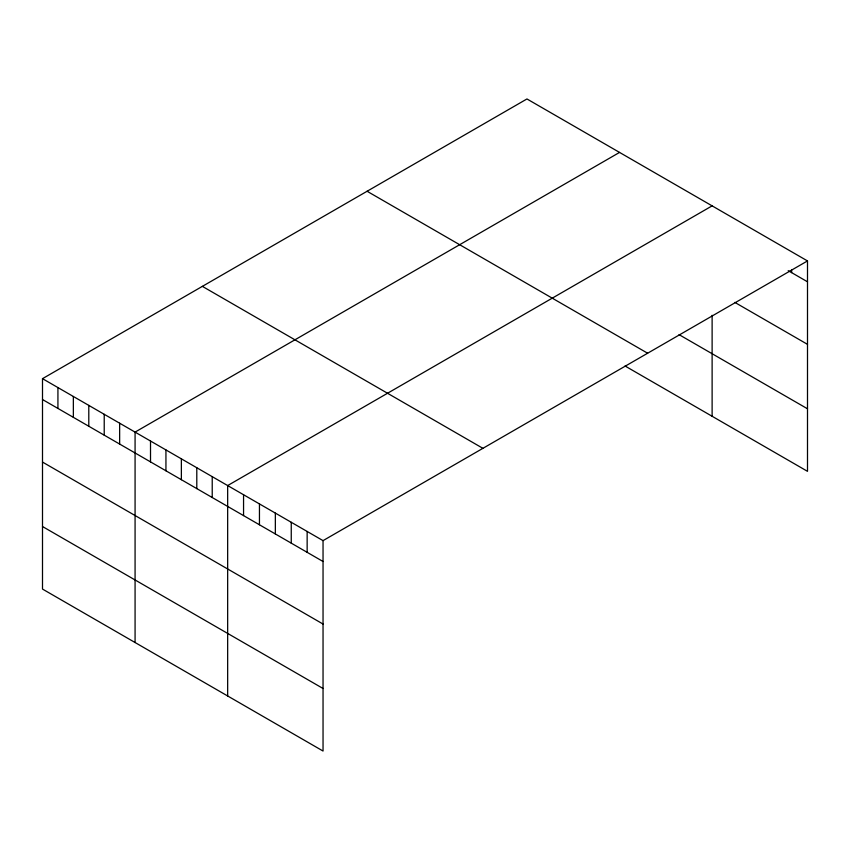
<?xml version="1.0" encoding="UTF-8"?>
<svg xmlns="http://www.w3.org/2000/svg" width="850" height="850" viewBox="0 0 850 850"><rect width="100%" height="100%" fill="white"/><g stroke="black" fill="none" stroke-linecap="round" stroke-linejoin="round"><path stroke-width="1.27" d="M807.5 260.929L323.043 540.632L323.043 751.039L42.5 589.071L42.5 378.664L526.957 98.961L807.5 260.929L807.5 471.336L625.048 365.999M619.533 152.416L135.076 432.108L135.076 642.515M712.119 205.859L227.662 485.562L227.662 695.969M788.194 270.651L807.5 281.796M734.825 302.388L807.5 344.346M679.054 334.634L807.5 408.786M367.083 191.261L647.626 353.228M202.374 286.365L482.917 448.332M42.5 378.664L323.043 540.632M42.5 399.521L323.043 561.499M42.5 462.071L323.043 624.049M42.5 526.522L323.043 688.489M791.605 270.013L791.605 272.616M712.119 315.297L712.119 416.266M307.147 531.452L307.147 552.319M291.252 522.272L291.252 543.139M275.347 513.092L275.347 533.959M259.452 503.922L259.452 524.779M243.557 494.743L243.557 515.599M212.224 476.648L212.224 497.516M196.796 467.744L196.796 488.612M181.369 458.841L181.369 479.697M165.941 449.926L165.941 470.794M150.514 441.022L150.514 461.879M119.648 423.204L119.648 444.072M104.221 414.29L104.221 435.158M88.793 405.386L88.793 426.254M73.355 396.483L73.355 417.339M57.928 387.568L57.928 408.436"/></g></svg>
